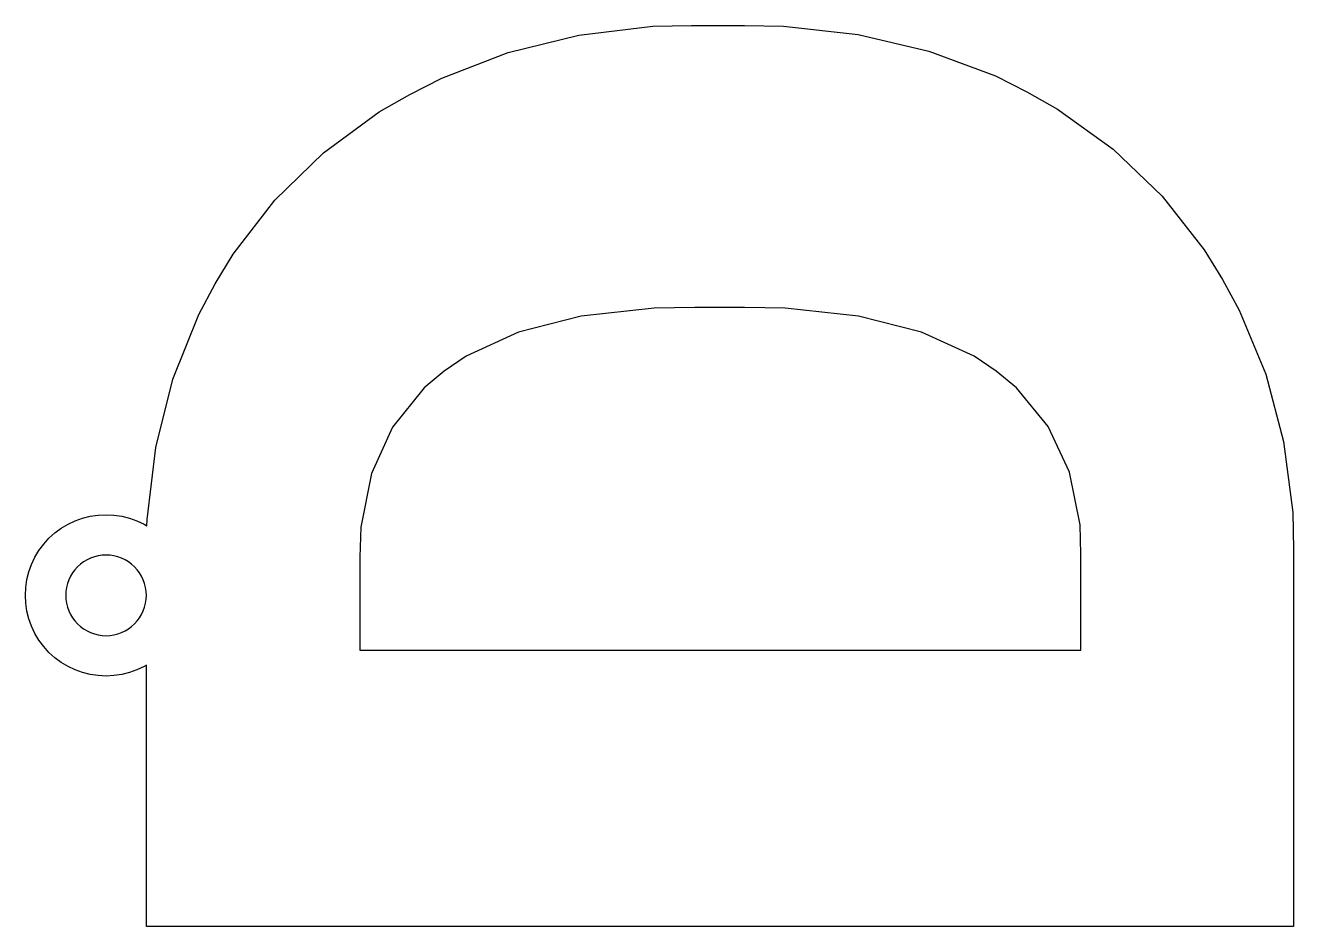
# Model space of a CAD drawing. Header units: millimetres. Extents: x -13.6 to 80.7, y 13.6 to 80.7.
import ezdxf

# ---------------------------------------------------------------- set-up
doc = ezdxf.new("R2010")
doc.units = ezdxf.units.MM

msp = doc.modelspace()

# ---------------------------------------------------------------- linework, layer by layer
at = {"color": 0}
for points in [[(-4.587, 43.92), (-3.946, 49.286), (-2.665, 54.369), (-0.746, 59.169), (0.48, 61.45), (1.807, 63.663), (4.9, 67.679), (8.52, 71.202), (12.668, 74.231), (14.96, 75.54), (17.32, 76.755), (22.273, 78.664), (27.508, 79.947), (33.025, 80.603), (35.9, 80.67), (39.83, 80.67), (42.733, 80.618), (48.288, 80), (53.54, 78.762), (58.49, 76.906), (60.84, 75.72), (63.119, 74.437), (67.256, 71.455), (70.888, 67.969), (74.016, 63.977), (75.37, 61.77), (76.625, 59.498), (78.597, 54.74), (79.923, 49.722), (80.601, 44.446), (80.67, 41.7), (80.67, 13.64), (-4.64, 13.64), (-4.64, 33.09), (-4.812, 32.987), (-5.344, 32.736), (-5.898, 32.537), (-6.469, 32.394), (-7.052, 32.308), (-7.64, 32.279), (-8.228, 32.308), (-8.811, 32.394), (-9.382, 32.537), (-9.936, 32.736), (-10.468, 32.987), (-10.973, 33.29), (-11.446, 33.641), (-11.883, 34.036), (-12.278, 34.473), (-12.629, 34.946), (-12.932, 35.451), (-13.183, 35.983), (-13.382, 36.537), (-13.525, 37.108), (-13.611, 37.691), (-13.64, 38.279), (-13.611, 38.867), (-13.525, 39.449), (-13.382, 40.021), (-13.183, 40.575), (-12.932, 41.107), (-12.629, 41.612), (-12.278, 42.085), (-11.883, 42.522), (-11.446, 42.917), (-10.973, 43.268), (-10.468, 43.57), (-9.936, 43.822), (-9.382, 44.021), (-8.811, 44.164), (-8.228, 44.25), (-7.64, 44.279), (-7.052, 44.25), (-6.469, 44.164), (-5.898, 44.021), (-5.344, 43.822), (-4.812, 43.57), (-4.596, 43.441), (-4.587, 43.92)], [(11.24, 34.2), (64.85, 34.2), (64.85, 41.35), (64.784, 43.52), (63.997, 47.431), (62.422, 50.828), (60.059, 53.712), (58.55, 54.94), (56.911, 56.079), (52.996, 57.861), (48.316, 59.048), (42.871, 59.641), (39.83, 59.69), (36.14, 59.69), (33.113, 59.641), (27.695, 59.048), (23.037, 57.861), (19.141, 56.079), (17.51, 54.94), (16.008, 53.71), (13.657, 50.796), (12.089, 47.341), (11.305, 43.344), (11.24, 41.12), (11.24, 34.2)], [(-8.225, 41.221), (-8.511, 41.15), (-8.788, 41.051), (-9.054, 40.925), (-9.307, 40.773), (-9.543, 40.598), (-9.761, 40.4), (-9.959, 40.182), (-10.134, 39.946), (-10.286, 39.693), (-10.412, 39.427), (-10.511, 39.15), (-10.582, 38.864), (-10.626, 38.573), (-10.64, 38.279), (-10.626, 37.985), (-10.582, 37.694), (-10.511, 37.408), (-10.412, 37.131), (-10.286, 36.865), (-10.134, 36.612), (-9.959, 36.376), (-9.761, 36.158), (-9.543, 35.96), (-9.307, 35.785), (-9.054, 35.633), (-8.788, 35.507), (-8.511, 35.408), (-8.225, 35.337), (-7.934, 35.293), (-7.64, 35.279), (-7.346, 35.293), (-7.055, 35.337), (-6.769, 35.408), (-6.492, 35.507), (-6.226, 35.633), (-5.973, 35.785), (-5.737, 35.96), (-5.519, 36.158), (-5.321, 36.376), (-5.146, 36.612), (-4.994, 36.865), (-4.868, 37.131), (-4.769, 37.408), (-4.698, 37.694), (-4.654, 37.985), (-4.64, 38.279), (-4.654, 38.573), (-4.698, 38.864), (-4.769, 39.15), (-4.868, 39.427), (-4.994, 39.693), (-5.146, 39.946), (-5.321, 40.182), (-5.519, 40.4), (-5.737, 40.598), (-5.973, 40.773), (-6.226, 40.925), (-6.492, 41.051), (-6.769, 41.15), (-7.055, 41.221), (-7.346, 41.265), (-7.64, 41.279), (-7.934, 41.265), (-8.225, 41.221)]]:
    msp.add_lwpolyline(points, dxfattribs=at)

doc.saveas('drawing.dxf')
